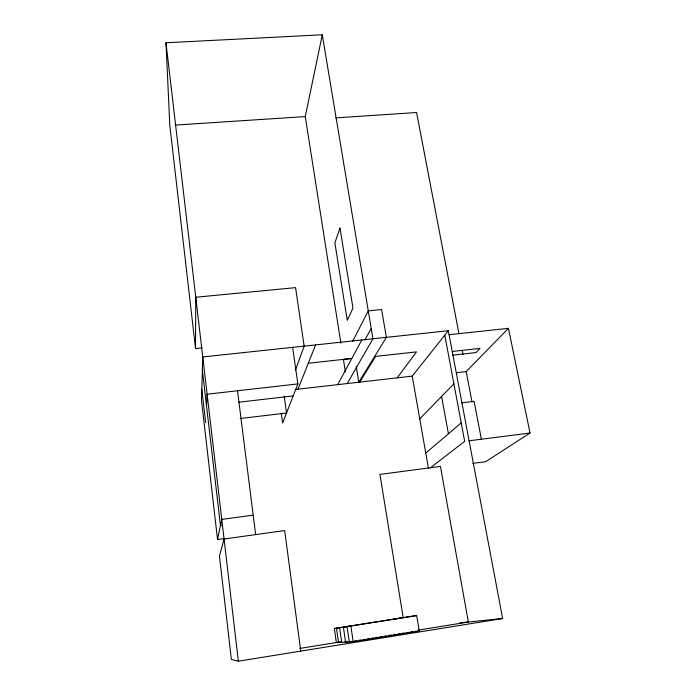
<?xml version="1.0" encoding="UTF-8"?>
<svg xmlns="http://www.w3.org/2000/svg" width="696" height="696" viewBox="0 0 696 696"><rect width="100%" height="100%" fill="white"/><g stroke="black" fill="none" stroke-linecap="round" stroke-linejoin="round"><path stroke-width="1.04" d="M201.944 347.896L195.532 348.574L195.767 297.244L295.574 287.648L304.143 346.13L295.417 370.228M206.521 405.933L207.112 394.214L297.871 383.922L292.633 347.356M340.875 343.224L305.257 116.58L322.283 34.8L165.979 42.761L169.815 125.454L195.532 348.574M224.991 538.426L217.535 539.461L221.772 519.407L253.17 515.136M297.871 383.922L282.637 423.029L281.332 413.555M297.975 389.186L315.592 344.903M352.672 341.292L368.271 310.886L381.625 309.529L386.367 337.342L358.788 382.235L356.256 366.479M337.682 384.644L361.833 339.961M364.861 339.987L371.151 328.564M347.208 383.557L372.917 338.778L322.283 34.8M359.719 382.121L375.623 356.387L416.504 351.88L397.155 377.841M295.034 389.525L412.215 376.118L448.337 330.731L502.625 618.509L238.363 661.2L231.368 659.451L219.458 556.148L224.069 539.017L284.655 530.57L300.785 651.117M419.74 418.861L453.905 383.827M456.515 372.708L466.207 371.594L508.445 328.338L530.021 433.016L485.695 461.674L472.767 463.379M425.761 453.07L461.222 422.89M430.311 467.877L464.684 441.351L444.788 335.185M299.924 648.411L339.526 642.034M340.631 642.103L336.351 642.538L334.341 628.54L400.861 618.022M344.877 641.747L347 641.399M418.313 630.089L468.356 622.024L440.446 466.433L379.946 474.402L403.184 617.657M349.853 641.355L345.581 642.051L343.406 627.139L416.669 615.56L419.227 630.985L353.168 641.642L338.517 642.443L336.464 628.21M352.472 641.338L349.296 641.851L347.052 626.574M354.586 640.999L356.7 640.651M358.814 640.311L360.928 639.972M363.042 639.633L365.156 639.293M367.279 638.945L369.393 638.606M371.507 638.267L373.621 637.928M375.736 637.588L377.85 637.24M379.964 636.901L382.087 636.562M384.201 636.222L386.315 635.874M388.429 635.535L391.604 635.022M393.719 634.682L395.833 634.343M397.947 634.004L400.061 633.656M402.175 633.317L404.289 632.977M406.412 632.638L408.526 632.299M410.64 631.951L412.754 631.611M393.475 619.17L416.669 615.56M334.341 628.54L350.854 625.991L353.168 641.642M222.598 525.297L220.458 525.593L202.362 370.237M468.965 440.803L530.021 433.016M461.431 402.862L474.098 401.331L481.423 439.446M240.181 418.514L286.535 413.024L284.177 396.05M238.754 402.21L293.199 395.92M308.302 363.234L351.837 358.449L343.406 359.336L345.39 371.977M452.461 351.454L480.04 348.4L476.108 352.559L452.47 355.186M448.337 330.731L202.754 356.952L201.483 400.226L217.535 539.461M449.103 334.724L508.445 328.338M459.925 622.885L502.625 618.509M414.894 631.35L419.227 630.985M175.235 125.097L305.257 116.58M335.803 117.868L416.582 112.526L458.855 333.21M462.127 350.271L462.936 354.534M466.207 371.594L472.018 401.949M441.586 396.459L448.424 433.782M412.215 376.118L428.423 468.199M339.596 627.731L341.701 642.26M237.527 390.769L255.623 534.624M165.979 42.761L238.363 661.2M201.805 389.16L205.677 422.603M339.987 228.07L334.872 242.869L347.269 320.343L352.968 308.076L339.987 228.07"/></g></svg>
